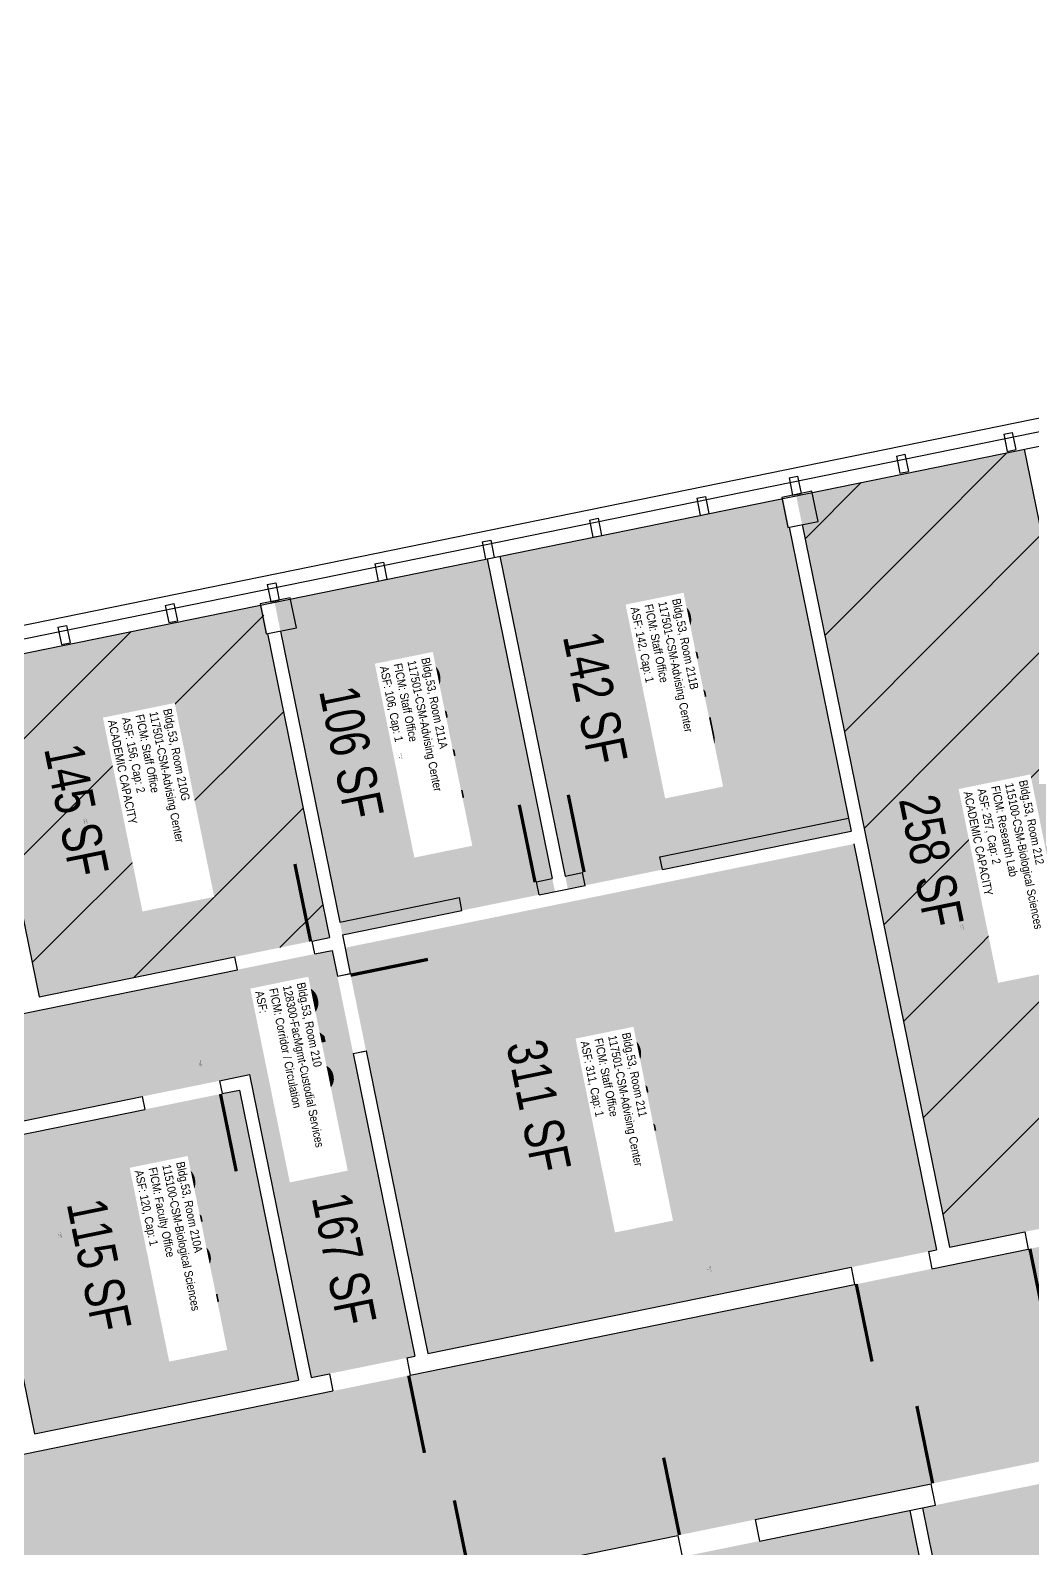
# Model space of a CAD drawing. Header units: inches. Extents: x 69216011 to 69218395, y 27680117 to 27681498.
# Drawn here: x 69216643 to 69217100, y 27680765 to 27681458 of the extents above; entities that cross this region are included whole.
import ezdxf
from ezdxf.enums import TextEntityAlignment as Align

# ---------------------------------------------------------------- set-up
doc = ezdxf.new("R2010")
doc.units = ezdxf.units.IN
doc.header["$LTSCALE"] = 10
doc.header["$MEASUREMENT"] = 0
for name, color, linetype in [('A-DOOR', 2, 'CONTINUOUS'), ('A-GLAZ', 1, 'CONTINUOUS'), ('A-IDEN-RNUM', 7, 'CONTINUOUS'), ('A-IDEN-SNUM', 4, 'CONTINUOUS'), ('A-IDEN-VNUM', 4, 'CONTINUOUS'), ('A-WALL', 5, 'CONTINUOUS'), ('AREA-TEXT', 3, 'CONTINUOUS'), ('Rooms-Capacity', 4, 'CONTINUOUS'), ('Rooms-Category-Color', 7, 'CONTINUOUS'), ('Rooms-College-Color', 7, 'CONTINUOUS'), ('Rooms-Department-Color', 7, 'CONTINUOUS'), ('Rooms-Division-Color', 7, 'CONTINUOUS'), ('Rooms-Information', 7, 'CONTINUOUS')]:
    doc.layers.add(name, color=color, linetype=linetype)
doc.styles.add('CP_AREA', font='arial.ttf', dxfattribs={"height": 15})
doc.styles.add('CP_ROOMSNUMBER', font='arial.ttf', dxfattribs={"height": 1})
doc.styles.add('CP_ROOMVNUMBER', font='arial.ttf', dxfattribs={"width": 0.85, "height": 0.075})
pattern_1 = [(45, (0, 0), (-26.516504294, 26.516504294), [])]

msp = doc.modelspace()

# ---------------------------------------------------------------- hatches: boundary and pattern name
at = {"layer": 'Rooms-Capacity'}
h = msp.add_hatch(dxfattribs=at)
h.set_pattern_fill('ANSI31', color=256, scale=300, style=0)
h.set_pattern_definition(pattern_1)
h.paths.add_polyline_path([(69217096.26, 27681266.79), (69216992.23, 27681245.57), (69217062.16, 27680902.73), (69217166.19, 27680923.94)])
h = msp.add_hatch(dxfattribs=at)
h.set_pattern_fill('ANSI31', color=256, scale=300, style=0)
h.set_pattern_definition(pattern_1)
h.paths.add_polyline_path([(69216748.26, 27681195.8), (69216615.73, 27681168.77), (69216646.69, 27681017), (69216779.21, 27681044.03)])
at = {"layer": 'Rooms-Category-Color', "true_color": 0xe3f498}
msp.add_hatch(color=61, dxfattribs=at).paths.add_polyline_path([(69217096.26, 27681266.79), (69216992.23, 27681245.57), (69217062.16, 27680902.73), (69217166.19, 27680923.94)])
at = {"layer": 'Rooms-Category-Color', "true_color": 0xfa9ba3}
for points in [[(69216986.35, 27681244.37), (69216857.02, 27681217.99), (69216887.98, 27681066.21), (69217017.31, 27681092.59)], [(69216851.14, 27681216.79), (69216760.8, 27681198.36), (69216754.13, 27681197), (69216756.69, 27681184.46), (69216785.09, 27681045.23), (69216882.1, 27681065.01)], [(69216748.26, 27681195.8), (69216615.73, 27681168.77), (69216646.69, 27681017), (69216779.21, 27681044.03)], [(69217018.51, 27681086.71), (69216932.33, 27681069.13), (69216897.05, 27681061.94), (69216876.15, 27681057.68), (69216840.88, 27681050.48), (69216786.29, 27681039.35), (69216824.07, 27680854.16), (69217056.28, 27680901.53)], [(69216738.05, 27680974.39), (69216617.53, 27680949.81), (69216644.51, 27680817.54), (69216765.03, 27680842.12)]]:
    msp.add_hatch(color=241, dxfattribs=at).paths.add_polyline_path(points)
at = {"layer": 'Rooms-Category-Color', "true_color": 0xadadad}
for points in [[(69216780.41, 27681038.15), (69216737.26, 27681029.35), (69216598.86, 27681001.12), (69216487.16, 27680978.33), (69216428.39, 27680966.34), (69216429.59, 27680960.46), (69216437.99, 27680919.31), (69216440.91, 27680919.91), (69216602.58, 27680952.88), (69216728.97, 27680978.67), (69216742.73, 27680981.47), (69216770.91, 27680843.32), (69216814.47, 27680852.2), (69216818.19, 27680852.96), (69216790.01, 27680991.12)], [(69217649.42, 27681014.31), (69216816.08, 27680844.32), (69216780.8, 27680837.13), (69216385.45, 27680756.49), (69216374.66, 27680809.4), (69216366.11, 27680807.65), (69216330.83, 27680800.46), (69216289.6, 27680792.05), (69216242.57, 27680782.46), (69216207.1, 27680775.22), (69216171.83, 27680768.03), (69216162.03, 27680766.03), (69216192.01, 27680619.05), (69217514.28, 27680888.76), (69217586.32, 27680535.57), (69217740.65, 27680567.05), (69217702.68, 27680753.18), (69217728.2, 27680758.39), (69217721, 27680793.66), (69217695.49, 27680788.46), (69217694.29, 27680794.33), (69217755.07, 27680806.73), (69217756.27, 27680800.86), (69217726.88, 27680794.86), (69217734.07, 27680759.59), (69218018.28, 27680817.56), (69218005.19, 27680881.74), (69218084.56, 27680897.93), (69218065.57, 27680991.01), (69217670.6, 27680910.44)], [(69217044.01, 27680782.63), (69216932.31, 27680759.85), (69216951.49, 27680665.79), (69217063.19, 27680688.57)]]:
    msp.add_hatch(color=253, dxfattribs=at).paths.add_polyline_path(points)
at = {"layer": 'Rooms-Category-Color', "true_color": 0xffff64}
msp.add_hatch(color=51, dxfattribs=at).paths.add_polyline_path([(69217132.19, 27680800.62), (69217049.88, 27680783.83), (69217070.27, 27680683.89), (69216762.12, 27680621.03), (69216811.77, 27680377.59), (69216910.35, 27680397.69), (69216924.07, 27680400.49), (69217148.53, 27680446.28), (69217145.73, 27680460), (69217159.45, 27680462.8), (69217160.26, 27680458.87), (69217200.23, 27680467.03)])
at = {"layer": 'Rooms-College-Color', "true_color": 0xffe090}
for points in [[(69217096.26, 27681266.79), (69216992.23, 27681245.57), (69217062.16, 27680902.73), (69217166.19, 27680923.94)], [(69216986.35, 27681244.37), (69216857.02, 27681217.99), (69216887.98, 27681066.21), (69217017.31, 27681092.59)], [(69216851.14, 27681216.79), (69216760.8, 27681198.36), (69216754.13, 27681197), (69216756.69, 27681184.46), (69216785.09, 27681045.23), (69216882.1, 27681065.01)], [(69216748.26, 27681195.8), (69216615.73, 27681168.77), (69216646.69, 27681017), (69216779.21, 27681044.03)], [(69217018.51, 27681086.71), (69216932.33, 27681069.13), (69216897.05, 27681061.94), (69216876.15, 27681057.68), (69216840.88, 27681050.48), (69216786.29, 27681039.35), (69216824.07, 27680854.16), (69217056.28, 27680901.53)], [(69216738.05, 27680974.39), (69216617.53, 27680949.81), (69216644.51, 27680817.54), (69216765.03, 27680842.12)], [(69217132.19, 27680800.62), (69217049.88, 27680783.83), (69217070.27, 27680683.89), (69216762.12, 27680621.03), (69216811.77, 27680377.59), (69216910.35, 27680397.69), (69216924.07, 27680400.49), (69217148.53, 27680446.28), (69217145.73, 27680460), (69217159.45, 27680462.8), (69217160.26, 27680458.87), (69217200.23, 27680467.03)]]:
    msp.add_hatch(color=41, dxfattribs=at).paths.add_polyline_path(points)
at = {"layer": 'Rooms-College-Color', "true_color": 0xadadad}
for points in [[(69216780.41, 27681038.15), (69216737.26, 27681029.35), (69216598.86, 27681001.12), (69216487.16, 27680978.33), (69216428.39, 27680966.34), (69216429.59, 27680960.46), (69216437.99, 27680919.31), (69216440.91, 27680919.91), (69216602.58, 27680952.88), (69216728.97, 27680978.67), (69216742.73, 27680981.47), (69216770.91, 27680843.32), (69216814.47, 27680852.2), (69216818.19, 27680852.96), (69216790.01, 27680991.12)], [(69217649.42, 27681014.31), (69216816.08, 27680844.32), (69216780.8, 27680837.13), (69216385.45, 27680756.49), (69216374.66, 27680809.4), (69216366.11, 27680807.65), (69216330.83, 27680800.46), (69216289.6, 27680792.05), (69216242.57, 27680782.46), (69216207.1, 27680775.22), (69216171.83, 27680768.03), (69216162.03, 27680766.03), (69216192.01, 27680619.05), (69217514.28, 27680888.76), (69217586.32, 27680535.57), (69217740.65, 27680567.05), (69217702.68, 27680753.18), (69217728.2, 27680758.39), (69217721, 27680793.66), (69217695.49, 27680788.46), (69217694.29, 27680794.33), (69217755.07, 27680806.73), (69217756.27, 27680800.86), (69217726.88, 27680794.86), (69217734.07, 27680759.59), (69218018.28, 27680817.56), (69218005.19, 27680881.74), (69218084.56, 27680897.93), (69218065.57, 27680991.01), (69217670.6, 27680910.44)], [(69217044.01, 27680782.63), (69216932.31, 27680759.85), (69216951.49, 27680665.79), (69217063.19, 27680688.57)]]:
    msp.add_hatch(color=253, dxfattribs=at).paths.add_polyline_path(points)
at = {"layer": 'Rooms-Department-Color', "true_color": 0xffe090}
for points in [[(69217096.26, 27681266.79), (69216992.23, 27681245.57), (69217062.16, 27680902.73), (69217166.19, 27680923.94)], [(69216986.35, 27681244.37), (69216857.02, 27681217.99), (69216887.98, 27681066.21), (69217017.31, 27681092.59)], [(69216851.14, 27681216.79), (69216760.8, 27681198.36), (69216754.13, 27681197), (69216756.69, 27681184.46), (69216785.09, 27681045.23), (69216882.1, 27681065.01)], [(69216748.26, 27681195.8), (69216615.73, 27681168.77), (69216646.69, 27681017), (69216779.21, 27681044.03)], [(69217018.51, 27681086.71), (69216932.33, 27681069.13), (69216897.05, 27681061.94), (69216876.15, 27681057.68), (69216840.88, 27681050.48), (69216786.29, 27681039.35), (69216824.07, 27680854.16), (69217056.28, 27680901.53)], [(69216738.05, 27680974.39), (69216617.53, 27680949.81), (69216644.51, 27680817.54), (69216765.03, 27680842.12)], [(69217132.19, 27680800.62), (69217049.88, 27680783.83), (69217070.27, 27680683.89), (69216762.12, 27680621.03), (69216811.77, 27680377.59), (69216910.35, 27680397.69), (69216924.07, 27680400.49), (69217148.53, 27680446.28), (69217145.73, 27680460), (69217159.45, 27680462.8), (69217160.26, 27680458.87), (69217200.23, 27680467.03)]]:
    msp.add_hatch(color=41, dxfattribs=at).paths.add_polyline_path(points)
at = {"layer": 'Rooms-Department-Color', "true_color": 0xacacac}
for points in [[(69216780.41, 27681038.15), (69216737.26, 27681029.35), (69216598.86, 27681001.12), (69216487.16, 27680978.33), (69216428.39, 27680966.34), (69216429.59, 27680960.46), (69216437.99, 27680919.31), (69216440.91, 27680919.91), (69216602.58, 27680952.88), (69216728.97, 27680978.67), (69216742.73, 27680981.47), (69216770.91, 27680843.32), (69216814.47, 27680852.2), (69216818.19, 27680852.96), (69216790.01, 27680991.12)], [(69217649.42, 27681014.31), (69216816.08, 27680844.32), (69216780.8, 27680837.13), (69216385.45, 27680756.49), (69216374.66, 27680809.4), (69216366.11, 27680807.65), (69216330.83, 27680800.46), (69216289.6, 27680792.05), (69216242.57, 27680782.46), (69216207.1, 27680775.22), (69216171.83, 27680768.03), (69216162.03, 27680766.03), (69216192.01, 27680619.05), (69217514.28, 27680888.76), (69217586.32, 27680535.57), (69217740.65, 27680567.05), (69217702.68, 27680753.18), (69217728.2, 27680758.39), (69217721, 27680793.66), (69217695.49, 27680788.46), (69217694.29, 27680794.33), (69217755.07, 27680806.73), (69217756.27, 27680800.86), (69217726.88, 27680794.86), (69217734.07, 27680759.59), (69218018.28, 27680817.56), (69218005.19, 27680881.74), (69218084.56, 27680897.93), (69218065.57, 27680991.01), (69217670.6, 27680910.44)], [(69217044.01, 27680782.63), (69216932.31, 27680759.85), (69216951.49, 27680665.79), (69217063.19, 27680688.57)]]:
    msp.add_hatch(color=253, dxfattribs=at).paths.add_polyline_path(points)
at = {"layer": 'Rooms-Division-Color', "true_color": 0xffe090}
for points in [[(69217096.26, 27681266.79), (69216992.23, 27681245.57), (69217062.16, 27680902.73), (69217166.19, 27680923.94)], [(69216986.35, 27681244.37), (69216857.02, 27681217.99), (69216887.98, 27681066.21), (69217017.31, 27681092.59)], [(69216851.14, 27681216.79), (69216760.8, 27681198.36), (69216754.13, 27681197), (69216756.69, 27681184.46), (69216785.09, 27681045.23), (69216882.1, 27681065.01)], [(69216748.26, 27681195.8), (69216615.73, 27681168.77), (69216646.69, 27681017), (69216779.21, 27681044.03)], [(69217018.51, 27681086.71), (69216932.33, 27681069.13), (69216897.05, 27681061.94), (69216876.15, 27681057.68), (69216840.88, 27681050.48), (69216786.29, 27681039.35), (69216824.07, 27680854.16), (69217056.28, 27680901.53)], [(69216738.05, 27680974.39), (69216617.53, 27680949.81), (69216644.51, 27680817.54), (69216765.03, 27680842.12)], [(69217132.19, 27680800.62), (69217049.88, 27680783.83), (69217070.27, 27680683.89), (69216762.12, 27680621.03), (69216811.77, 27680377.59), (69216910.35, 27680397.69), (69216924.07, 27680400.49), (69217148.53, 27680446.28), (69217145.73, 27680460), (69217159.45, 27680462.8), (69217160.26, 27680458.87), (69217200.23, 27680467.03)]]:
    msp.add_hatch(color=41, dxfattribs=at).paths.add_polyline_path(points)
at = {"layer": 'Rooms-Division-Color', "true_color": 0xadadad}
for points in [[(69216780.41, 27681038.15), (69216737.26, 27681029.35), (69216598.86, 27681001.12), (69216487.16, 27680978.33), (69216428.39, 27680966.34), (69216429.59, 27680960.46), (69216437.99, 27680919.31), (69216440.91, 27680919.91), (69216602.58, 27680952.88), (69216728.97, 27680978.67), (69216742.73, 27680981.47), (69216770.91, 27680843.32), (69216814.47, 27680852.2), (69216818.19, 27680852.96), (69216790.01, 27680991.12)], [(69217649.42, 27681014.31), (69216816.08, 27680844.32), (69216780.8, 27680837.13), (69216385.45, 27680756.49), (69216374.66, 27680809.4), (69216366.11, 27680807.65), (69216330.83, 27680800.46), (69216289.6, 27680792.05), (69216242.57, 27680782.46), (69216207.1, 27680775.22), (69216171.83, 27680768.03), (69216162.03, 27680766.03), (69216192.01, 27680619.05), (69217514.28, 27680888.76), (69217586.32, 27680535.57), (69217740.65, 27680567.05), (69217702.68, 27680753.18), (69217728.2, 27680758.39), (69217721, 27680793.66), (69217695.49, 27680788.46), (69217694.29, 27680794.33), (69217755.07, 27680806.73), (69217756.27, 27680800.86), (69217726.88, 27680794.86), (69217734.07, 27680759.59), (69218018.28, 27680817.56), (69218005.19, 27680881.74), (69218084.56, 27680897.93), (69218065.57, 27680991.01), (69217670.6, 27680910.44)], [(69217044.01, 27680782.63), (69216932.31, 27680759.85), (69216951.49, 27680665.79), (69217063.19, 27680688.57)]]:
    msp.add_hatch(color=253, dxfattribs=at).paths.add_polyline_path(points)

# ---------------------------------------------------------------- linework, layer by layer
at = {"layer": 'A-DOOR'}
for points in [[(69216895.39, 27681073.85, 1.5, 1.5, 0), (69216888.19, 27681109.12, 0, 0, 0), (69216887.46, 27681108.97, 0, 0, -0.414214), (69216929.93, 27681080.89, 0, 0, -0.414214)], [(69216873.02, 27681069.28, 1.5, 1.5, 0), (69216865.82, 27681104.56, 0, 0, 0), (69216866.56, 27681104.71, 0, 0, 0.414214), (69216838.48, 27681062.24, 0, 0, 0.414214)], [(69216770.6, 27681042.27, 1.5, 1.5, 0), (69216763.41, 27681077.54, 0, 0, 0), (69216764.14, 27681077.69, 0, 0, 0.414214), (69216736.06, 27681035.22, 0, 0, 0.414214)], [(69216788.84, 27681026.85, 1.5, 1.5, 0), (69216824.11, 27681034.05, 0, 0, 0), (69216823.96, 27681034.78, 0, 0, -0.414214), (69216795.89, 27680992.31, 0, 0, -0.414214)], [(69216729.44, 27680972.64, 1.5, 1.5, 0), (69216736.63, 27680937.36, 0, 0, 0), (69216737.37, 27680937.51, 0, 0, -0.414214), (69216694.9, 27680965.59, 0, 0, -0.414214)], [(69217098.88, 27680902.01, 1.5, 1.5, 0), (69217106.08, 27680866.74, 0, 0, 0), (69217105.34, 27680866.59, 0, 0, 0.414214), (69217133.42, 27680909.05, 0, 0, 0.414214)], [(69217019.64, 27680885.85, 1.5, 1.5, 0), (69217026.83, 27680850.57, 0, 0, 0), (69217026.1, 27680850.42, 0, 0, 0.414214), (69217054.17, 27680892.89, 0, 0, 0.414214)], [(69216815.34, 27680844.17, 1.5, 1.5, 0), (69216822.54, 27680808.9, 0, 0, 0), (69216823.27, 27680809.05, 0, 0, -0.414214), (69216780.8, 27680837.13, 0, 0, -0.414214)], [(69217123.58, 27680809.07, 1.5, 1.5, 0), (69217116.38, 27680844.34, 0, 0, 0), (69217117.12, 27680844.49, 0, 0, 0.414214), (69217089.04, 27680802.02, 0, 0, 0.414214)], [(69217054.5, 27680794.98, 1.5, 1.5, 0), (69217047.3, 27680830.25, 0, 0, 0), (69217046.57, 27680830.1, 0, 0, -0.414214), (69217089.04, 27680802.02, 0, 0, -0.414214)], [(69216938.92, 27680771.4, 1.5, 1.5, 0), (69216931.72, 27680806.68, 0, 0, 0), (69216930.99, 27680806.53, 0, 0, -0.414214), (69216973.46, 27680778.45, 0, 0, -0.414214)], [(69216843.39, 27680751.92, 1.5, 1.5, 0), (69216836.19, 27680787.19, 0, 0, 0), (69216836.93, 27680787.34, 0, 0, 0.414214), (69216808.85, 27680744.87, 0, 0, 0.414214)]]:
    msp.add_lwpolyline(points, format="xyseb", dxfattribs=at)
at = {"layer": 'A-GLAZ'}
for p, q in [((69216011.26, 27681058.33), (69217970.33, 27681457.93)), ((69216022.75, 27681054.55), (69217971.53, 27681452.05)), ((69216034.36, 27681050.19), (69217972.85, 27681445.59)), ((69217086.93, 27681273.7), (69217090.85, 27681274.5)), ((69217086.93, 27681273.7), (69217088.54, 27681265.82)), ((69217090.85, 27681274.5), (69217092.46, 27681266.62)), ((69217037.93, 27681263.71), (69217041.85, 27681264.51)), ((69217037.93, 27681263.71), (69217039.54, 27681255.83)), ((69217041.85, 27681264.51), (69217043.46, 27681256.63)), ((69217088.54, 27681265.82), (69217092.46, 27681266.62)), ((69217039.54, 27681255.83), (69217043.46, 27681256.63)), ((69216988.94, 27681253.71), (69216992.86, 27681254.51)), ((69216988.94, 27681253.71), (69216990.55, 27681245.84)), ((69216992.86, 27681254.51), (69216994.47, 27681246.64)), ((69216946.86, 27681244.52), (69216950.77, 27681245.32)), ((69216946.86, 27681244.52), (69216948.46, 27681236.64)), ((69216950.77, 27681245.32), (69216952.38, 27681237.44)), ((69216990.55, 27681245.84), (69216994.47, 27681246.64)), ((69216897.86, 27681234.52), (69216901.78, 27681235.32)), ((69216901.78, 27681235.32), (69216903.39, 27681227.45)), ((69216948.46, 27681236.64), (69216952.38, 27681237.44)), ((69216897.86, 27681234.52), (69216899.47, 27681226.65)), ((69216848.87, 27681224.53), (69216852.78, 27681225.33)), ((69216848.87, 27681224.53), (69216850.47, 27681216.65)), ((69216852.78, 27681225.33), (69216854.39, 27681217.45)), ((69216899.47, 27681226.65), (69216903.39, 27681227.45)), ((69216799.87, 27681214.54), (69216803.79, 27681215.34)), ((69216799.87, 27681214.54), (69216801.48, 27681206.66)), ((69216803.79, 27681215.34), (69216805.4, 27681207.46)), ((69216850.47, 27681216.65), (69216854.39, 27681217.45)), ((69216801.48, 27681206.66), (69216805.4, 27681207.46)), ((69216750.77, 27681205.06), (69216754.69, 27681205.86)), ((69216750.77, 27681205.06), (69216752.38, 27681197.18)), ((69216754.69, 27681205.86), (69216756.3, 27681197.98)), ((69216704.24, 27681195.57), (69216708.16, 27681196.37)), ((69216704.24, 27681195.57), (69216705.85, 27681187.69)), ((69216708.16, 27681196.37), (69216709.77, 27681188.49)), ((69216752.38, 27681197.18), (69216756.3, 27681197.98)), ((69216705.85, 27681187.69), (69216709.77, 27681188.49)), ((69216655.25, 27681185.57), (69216659.17, 27681186.37)), ((69216655.25, 27681185.57), (69216656.86, 27681177.7)), ((69216659.17, 27681186.37), (69216660.77, 27681178.49)), ((69216656.86, 27681177.7), (69216660.77, 27681178.49))]:
    msp.add_line(p, q, dxfattribs=at)
at = {"layer": 'A-WALL'}
for p, q in [((69217096.26, 27681266.79), (69217166.19, 27680923.94)), ((69216999.37, 27681247.64), (69216985.65, 27681244.84)), ((69216985.65, 27681244.84), (69216988.44, 27681231.12)), ((69217002.17, 27681233.91), (69216999.37, 27681247.64)), ((69216988.44, 27681231.12), (69217002.17, 27681233.91)), ((69216989.03, 27681231.24), (69217017.31, 27681092.59)), ((69216994.91, 27681232.43), (69217062.16, 27680902.73)), ((69216851.14, 27681216.79), (69216880.9, 27681070.89)), ((69216857.02, 27681217.99), (69216886.78, 27681072.09)), ((69216761.27, 27681199.07), (69216747.55, 27681196.27)), ((69216747.55, 27681196.27), (69216750.35, 27681182.55)), ((69216764.07, 27681185.35), (69216761.27, 27681199.07)), ((69216750.35, 27681182.55), (69216764.07, 27681185.35)), ((69216750.93, 27681182.67), (69216779.21, 27681044.03)), ((69216756.81, 27681183.87), (69216783.89, 27681051.1)), ((69216929.93, 27681080.89), (69217016.11, 27681098.47)), ((69216931.13, 27681075.01), (69217017.31, 27681092.59)), ((69217018.51, 27681086.71), (69217056.28, 27680901.53)), ((69216931.13, 27681075.01), (69216929.93, 27681080.89)), ((69216873.75, 27681069.43), (69216880.9, 27681070.89)), ((69216874.95, 27681063.55), (69216873.75, 27681069.43)), ((69216886.78, 27681072.09), (69216894.65, 27681073.7)), ((69216895.85, 27681067.82), (69216894.65, 27681073.7)), ((69216637.1, 27681064.03), (69216646.69, 27681017)), ((69216783.89, 27681051.1), (69216838.48, 27681062.24)), ((69216839.68, 27681056.36), (69216838.48, 27681062.24)), ((69216874.95, 27681063.55), (69216895.85, 27681067.82)), ((69216785.09, 27681045.23), (69216839.68, 27681056.36)), ((69216771.34, 27681042.42), (69216779.21, 27681044.03)), ((69216772.54, 27681036.54), (69216771.34, 27681042.42)), ((69216785.09, 27681045.23), (69216788.69, 27681027.59)), ((69216646.69, 27681017), (69216736.06, 27681035.22)), ((69216737.26, 27681029.35), (69216736.06, 27681035.22)), ((69216772.54, 27681036.54), (69216780.41, 27681038.15)), ((69216780.41, 27681038.15), (69216782.81, 27681026.39)), ((69216634.14, 27681008.31), (69216737.26, 27681029.35)), ((69216782.81, 27681026.39), (69216789.08, 27681027.67)), ((69216782.81, 27681026.39), (69216788.69, 27681027.59)), ((69216790.01, 27680991.12), (69216796.28, 27680992.4)), ((69216790.01, 27680991.12), (69216795.89, 27680992.31)), ((69216790.01, 27680991.12), (69216818.19, 27680852.96)), ((69216795.89, 27680992.31), (69216824.07, 27680854.16)), ((69216728.97, 27680978.67), (69216742.73, 27680981.47)), ((69216742.73, 27680981.47), (69216770.91, 27680843.32)), ((69216728.97, 27680978.67), (69216730.17, 27680972.79)), ((69216730.17, 27680972.79), (69216738.05, 27680974.39)), ((69216738.05, 27680974.39), (69216765.03, 27680842.12)), ((69216602.58, 27680952.88), (69216693.7, 27680971.47)), ((69216617.53, 27680949.81), (69216694.9, 27680965.59)), ((69216693.7, 27680971.47), (69216694.9, 27680965.59)), ((69216617.53, 27680949.81), (69216644.51, 27680817.54)), ((69217062.16, 27680902.73), (69217096.54, 27680909.74)), ((69217096.54, 27680909.74), (69217098.15, 27680901.86)), ((69217052.57, 27680900.77), (69217056.28, 27680901.53)), ((69217052.57, 27680900.77), (69217054.17, 27680892.89)), ((69217054.17, 27680892.89), (69217098.15, 27680901.86)), ((69216824.07, 27680854.16), (69217017.29, 27680893.57)), ((69217017.29, 27680893.57), (69217018.9, 27680885.7)), ((69216816.08, 27680844.32), (69217019.64, 27680885.85)), ((69216814.47, 27680852.2), (69216818.19, 27680852.96)), ((69216814.47, 27680852.2), (69216816.08, 27680844.32)), ((69216644.51, 27680817.54), (69216765.03, 27680842.12)), ((69216770.91, 27680843.32), (69216779.2, 27680845.01)), ((69216779.2, 27680845.01), (69216780.8, 27680837.13)), ((69216385.45, 27680756.49), (69216780.8, 27680837.13)), ((69216973.46, 27680778.45), (69217053.76, 27680794.83)), ((69217055.76, 27680785.03), (69217053.76, 27680794.83)), ((69216975.46, 27680768.65), (69217055.76, 27680785.03)), ((69216973.46, 27680778.45), (69216975.46, 27680768.65)), ((69217044.01, 27680782.63), (69217063.19, 27680688.57)), ((69217049.88, 27680783.83), (69217070.27, 27680683.89)), ((69216844.12, 27680752.07), (69216938.18, 27680771.25)), ((69216938.18, 27680771.25), (69216940.18, 27680761.46))]:
    msp.add_line(p, q, dxfattribs=at)

# ---------------------------------------------------------------- texts
at = {"layer": 'A-IDEN-RNUM', "style": 'CP_ROOMSNUMBER'}
for s, p in [('0211-B0', (69216931.41, 27681152.24)), ('0211-A0', (69216810.7, 27681127.62)), ('0210-G0', (69216667.01, 27681097.77)), ('0212-00', (69217067.09, 27681049.35)), ('0210-00', (69216719.64, 27680986.98)), ('0210-A0', (69216655.32, 27680908.71)), ('0211-00', (69216951.76, 27680893.14))]:
    msp.add_text(s, height=0.36, rotation=281.53, dxfattribs=at).set_placement(p)
at = {"layer": 'A-IDEN-SNUM', "style": 'CP_ROOMSNUMBER'}
for s, p in [('05300211B0', (69216932.29, 27681153.04)), ('05300211A0', (69216811.59, 27681128.42)), ('05300210G0', (69216667.9, 27681098.56)), ('0530021200', (69217067.97, 27681050.15)), ('0530021000', (69216719.95, 27680988.17)), ('05300210A0', (69216656.2, 27680909.51)), ('0530021100', (69216952.64, 27680893.94))]:
    msp.add_text(s, height=0.36, rotation=281.53, dxfattribs=at).set_placement(p)
at = {"layer": 'A-IDEN-VNUM', "style": 'CP_ROOMVNUMBER', "width": 0.85}
for s, p in [('211B', (69216915.49, 27681194.18)), ('211A', (69216801.02, 27681167.2)), ('210G', (69216678.01, 27681142.83)), ('212', (69217068.57, 27681110.26)), ('210', (69216745.27, 27681019.21)), ('211', (69216892.61, 27680996.15)), ('210A ', (69216689.14, 27680937.22))]:
    msp.add_text(s, height=27, rotation=281.52878, dxfattribs=at).set_placement(p)
at = {"layer": 'AREA-TEXT', "style": 'CP_AREA', "width": 0.75}
for s, p in [('142 SF', (69216900.55, 27681153.34)), ('106 SF', (69216789.28, 27681128.47)), ('145 SF', (69216663.77, 27681102.14)), ('258 SF', (69217053.93, 27681078.94)), ('311 SF', (69216874.76, 27680967.17)), ('115 SF', (69216674.08, 27680894.56)), ('167 SF', (69216785.9, 27680897.38))]:
    msp.add_text(s, height=18, rotation=281.52878, dxfattribs=at).set_placement(p, align=Align.MIDDLE_CENTER)

# ---------------------------------------------------------------- next in the draw order: texts
at = {"layer": 'Rooms-Information', "width": 86.4, "attachment_point": 7, "rotation": 281.52878, "style": 'CP_ROOMVNUMBER', "bg_fill": 3, "box_fill_scale": 1.5, "bg_fill_color": 256, "bg_fill_true_color": 13158600, "bg_fill_transparency": 0}
for s, insert, char_height in [('Bldg.53, Room 211B^M^J117501-CSM-Advising Center^M^JFICM: Staff Office^M^JASF: 142, Cap: 1', (69216915.49, 27681194.18), 3.8571), ('Bldg.53, Room 211A^M^J117501-CSM-Advising Center^M^JFICM: Staff Office^M^JASF: 106, Cap: 1', (69216801.02, 27681167.2), 3.8571), ('Bldg.53, Room 210G^M^J117501-CSM-Advising Center^M^JFICM: Staff Office^M^JASF: 156, Cap: 2^M^JACADEMIC CAPACITY', (69216678.01, 27681142.83), 3.85714), ('Bldg.53, Room 212^M^J115100-CSM-Biological Sciences^M^JFICM: Research Lab^M^JASF: 257, Cap: 2^M^JACADEMIC CAPACITY', (69217068.57, 27681110.26), 3.85714), ('Bldg.53, Room 210^M^J128300-FacMgmt-Custodial Services^M^JFICM: Corridor / Circulation^M^JASF: ', (69216745.27, 27681019.21), 3.8571), ('Bldg.53, Room 211^M^J117501-CSM-Advising Center^M^JFICM: Staff Office^M^JASF: 311, Cap: 1', (69216892.61, 27680996.15), 3.8571), ('Bldg.53, Room 210A^M^J115100-CSM-Biological Sciences^M^JFICM: Faculty Office^M^JASF: 120, Cap: 1', (69216689.14, 27680937.22), 3.8571)]:
    msp.add_mtext(s, dxfattribs=dict(at, insert=insert, char_height=char_height))

doc.saveas('drawing.dxf')
